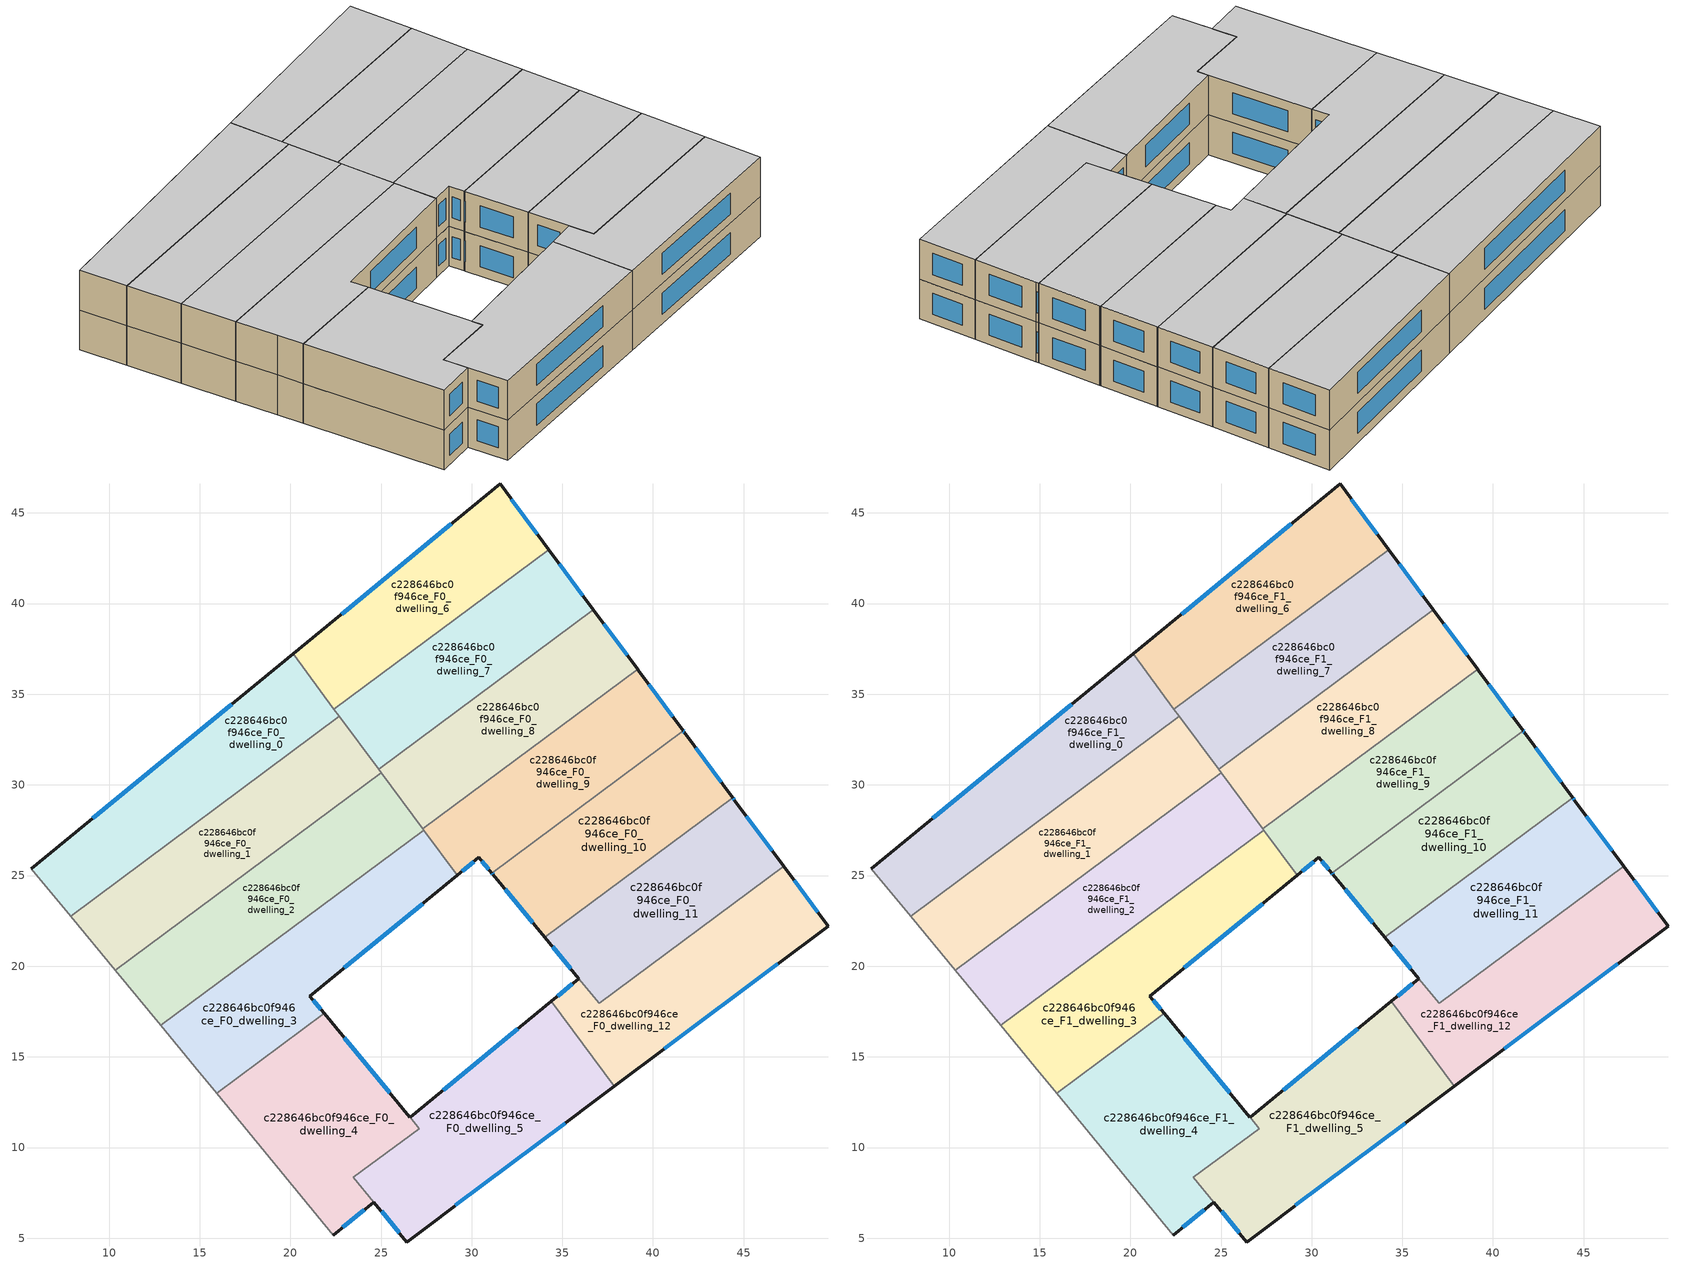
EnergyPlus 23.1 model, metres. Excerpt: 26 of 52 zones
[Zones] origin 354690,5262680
c228646bc0f946ce_F0_dwelling_0
 floor ground (EU_floor_Construction): 20.15,37.22 22.71,33.77 7.88,22.76 5.72,25.38 z0
 wall outside (EU_wall_Construction): 20.15,37.22 5.72,25.38 z0:3
 wall to c228646bc0f946ce_F0_dwelling_1 (EU_wall_Construction): 7.88,22.76 22.71,33.77 z0:3
 wall adiabatic (EU_wall_Construction): 5.72,25.38 7.88,22.76 z0:3
 wall to c228646bc0f946ce_F0_dwelling_6 (EU_wall_Construction): 22.4,34.19 20.15,37.22 z0:3
 wall to c228646bc0f946ce_F0_dwelling_7 (EU_wall_Construction): 22.71,33.77 22.4,34.19 z0:3
 window (EU_Window_Construction): 16.76,34.44 9.11,28.16 z0.7:2.3
c228646bc0f946ce_F0_dwelling_1
 floor ground (EU_floor_Construction): 22.71,33.77 25.02,30.66 10.35,19.77 7.88,22.76 z0
 wall to c228646bc0f946ce_F0_dwelling_2 (EU_wall_Construction): 10.35,19.77 25.02,30.66 z0:3
 wall adiabatic (EU_wall_Construction): 7.88,22.76 10.35,19.77 z0:3
 wall to c228646bc0f946ce_F0_dwelling_7 (EU_wall_Construction): 24.87,30.86 22.71,33.77 z0:3
 wall to c228646bc0f946ce_F0_dwelling_8 (EU_wall_Construction): 25.02,30.66 24.87,30.86 z0:3
c228646bc0f946ce_F0_dwelling_10
 floor ground (EU_floor_Construction): 41.73,32.9 44.4,29.29 34.04,21.6 31.17,25.06 31.11,25.14 41.67,32.98 z0
 wall outside (EU_wall_Construction): 44.4,29.29 41.73,32.9 41.67,32.98 / 31.11,25.14 31.17,25.06 34.04,21.6 z0:3
 wall to c228646bc0f946ce_F0_dwelling_9 (EU_wall_Construction): 41.67,32.98 31.11,25.14 z0:3
 wall to c228646bc0f946ce_F0_dwelling_11 (EU_wall_Construction): 34.04,21.6 44.4,29.29 z0:3
 window (EU_Window_Construction): 41.71,32.92 41.68,32.96 / 43.78,30.14 42.36,32.05 / 31.84,24.25 33.36,22.41 / 31.12,25.12 31.16,25.08 z0.7:2.3
c228646bc0f946ce_F0_dwelling_11
 floor ground (EU_floor_Construction): 44.52,29.13 47.21,25.51 37.04,17.96 34.04,21.6 44.4,29.29 z0
 wall outside (EU_wall_Construction): 47.21,25.51 44.52,29.13 44.4,29.29 / 34.04,21.6 35.92,19.32 z0:3
 wall to c228646bc0f946ce_F0_dwelling_12 (EU_wall_Construction): 35.92,19.32 37.04,17.96 47.21,25.51 z0:3
 window (EU_Window_Construction): 44.5,29.17 44.43,29.26 / 46.58,26.36 45.15,28.28 / 34.48,21.06 35.47,19.86 z0.7:2.3
c228646bc0f946ce_F0_dwelling_12
 floor ground (EU_floor_Construction): 47.21,25.51 49.66,22.21 37.86,13.37 34.38,18.05 35.91,19.32 37.04,17.96 z0
 wall outside (EU_wall_Construction): 37.86,13.37 49.66,22.21 47.21,25.51 / 35.91,19.32 34.38,18.05 z0:3
 wall to c228646bc0f946ce_F0_dwelling_5 (EU_wall_Construction): 34.38,18.05 37.86,13.37 z0:3
 window (EU_Window_Construction): 49.08,22.99 47.78,24.74 / 40.63,15.44 46.89,20.14 / 35.55,19.02 34.74,18.35 z0.7:2.3
c228646bc0f946ce_F0_dwelling_2
 floor ground (EU_floor_Construction): 25.02,30.66 27.36,27.51 12.85,16.74 10.35,19.77 z0
 wall to c228646bc0f946ce_F0_dwelling_3 (EU_wall_Construction): 12.85,16.74 27.36,27.51 z0:3
 wall adiabatic (EU_wall_Construction): 10.35,19.77 12.85,16.74 z0:3
 wall to c228646bc0f946ce_F0_dwelling_8 (EU_wall_Construction): 27.31,27.57 25.02,30.66 z0:3
 wall to c228646bc0f946ce_F0_dwelling_9 (EU_wall_Construction): 27.36,27.51 27.34,27.53 27.31,27.57 z0:3
c228646bc0f946ce_F0_dwelling_3
 floor ground (EU_floor_Construction): 27.36,27.51 29.21,25.02 21.08,18.34 21.86,17.39 15.94,12.99 14.74,14.45 12.85,16.74 z0
 wall outside (EU_wall_Construction): 21.86,17.39 21.08,18.34 29.21,25.02 z0:3
 wall to c228646bc0f946ce_F0_dwelling_4 (EU_wall_Construction): 15.94,12.99 21.86,17.39 z0:3
 wall adiabatic (EU_wall_Construction): 12.85,16.74 14.74,14.45 15.94,12.99 z0:3
 wall to c228646bc0f946ce_F0_dwelling_9 (EU_wall_Construction): 29.21,25.02 27.36,27.51 z0:3
 window (EU_Window_Construction): 22.99,19.91 27.3,23.45 / 21.68,17.62 21.26,18.12 z0.7:2.3
c228646bc0f946ce_F0_dwelling_4
 floor ground (EU_floor_Construction): 21.86,17.39 26.59,11.66 27.1,11.04 23.48,8.35 24.6,6.99 22.35,5.17 15.94,12.99 z0
 wall outside (EU_wall_Construction): 26.59,11.66 21.86,17.39 / 22.35,5.17 24.6,6.99 z0:3
 wall adiabatic (EU_wall_Construction): 15.94,12.99 22.35,5.17 z0:3
 wall to c228646bc0f946ce_F0_dwelling_5 (EU_wall_Construction): 24.6,6.99 23.48,8.35 27.1,11.04 26.6,11.66 z0:3
 window (EU_Window_Construction): 25.48,13.01 22.97,16.05 / 22.88,5.6 24.07,6.56 z0.7:2.3
c228646bc0f946ce_F0_dwelling_5
 floor ground (EU_floor_Construction): 34.38,18.05 37.86,13.37 26.42,4.79 23.48,8.35 27.11,11.04 26.6,11.66 z0
 wall outside (EU_wall_Construction): 34.38,18.05 26.6,11.66 / 24.6,6.99 26.42,4.79 37.86,13.37 z0:3
 window (EU_Window_Construction): 32.55,16.55 28.43,13.16 / 29.11,6.8 35.17,11.35 / 25.03,6.47 25.99,5.31 z0.7:2.3
c228646bc0f946ce_F0_dwelling_6
 floor ground (EU_floor_Construction): 31.57,46.59 34.25,42.98 22.4,34.18 20.15,37.22 z0
 wall outside (EU_wall_Construction): 34.25,42.98 31.57,46.59 20.15,37.22 z0:3
 wall to c228646bc0f946ce_F0_dwelling_7 (EU_wall_Construction): 22.4,34.18 34.25,42.98 z0:3
 window (EU_Window_Construction): 28.89,44.39 22.83,39.42 / 33.62,43.83 32.2,45.75 z0.7:2.3
c228646bc0f946ce_F0_dwelling_7
 floor ground (EU_floor_Construction): 34.25,42.98 36.72,39.65 24.87,30.86 22.4,34.18 z0
 wall outside (EU_wall_Construction): 36.72,39.65 34.25,42.98 z0:3
 wall to c228646bc0f946ce_F0_dwelling_8 (EU_wall_Construction): 24.87,30.86 36.72,39.65 z0:3
 window (EU_Window_Construction): 36.14,40.43 34.83,42.2 z0.7:2.3
c228646bc0f946ce_F0_dwelling_8
 floor ground (EU_floor_Construction): 36.72,39.65 39.16,36.37 27.31,27.57 24.87,30.86 z0
 wall outside (EU_wall_Construction): 39.16,36.37 36.72,39.65 z0:3
 wall to c228646bc0f946ce_F0_dwelling_9 (EU_wall_Construction): 27.31,27.57 39.16,36.37 z0:3
 window (EU_Window_Construction): 38.58,37.14 37.29,38.88 z0.7:2.3
c228646bc0f946ce_F0_dwelling_9
 floor ground (EU_floor_Construction): 39.18,36.33 41.67,32.98 31.11,25.14 30.4,26 29.21,25.02 27.34,27.53 27.31,27.57 39.16,36.37 z0
 wall outside (EU_wall_Construction): 41.67,32.98 39.18,36.33 39.16,36.37 / 29.21,25.02 30.4,26 31.11,25.14 z0:3
 window (EU_Window_Construction): 41.09,33.76 39.77,35.54 / 30.57,25.79 30.94,25.34 / 29.49,25.25 30.12,25.77 z0.7:2.3
c228646bc0f946ce_F1_dwelling_0
 floor to c228646bc0f946ce_F0_dwelling_0 (EU_floor_Construction): 20.15,37.22 22.71,33.77 7.88,22.76 5.72,25.38 z3
 wall outside (EU_wall_Construction): 20.15,37.22 5.72,25.38 z3:6
 wall to c228646bc0f946ce_F1_dwelling_1 (EU_wall_Construction): 7.88,22.76 22.71,33.77 z3:6
 wall adiabatic (EU_wall_Construction): 5.72,25.38 7.88,22.76 z3:6
 wall to c228646bc0f946ce_F1_dwelling_6 (EU_wall_Construction): 22.4,34.19 20.15,37.22 z3:6
 wall to c228646bc0f946ce_F1_dwelling_7 (EU_wall_Construction): 22.71,33.77 22.4,34.19 z3:6
 window (EU_Window_Construction): 16.76,34.44 9.11,28.16 z3.7:5.3
 ceiling to c228646bc0f946ce_F2_dwelling_0 (EU_floor_Construction): 22.71,33.77 20.15,37.22 5.72,25.38 7.88,22.76 z6
c228646bc0f946ce_F1_dwelling_1
 floor to c228646bc0f946ce_F0_dwelling_1 (EU_floor_Construction): 22.71,33.77 25.02,30.66 10.35,19.77 7.88,22.76 z3
 wall to c228646bc0f946ce_F1_dwelling_2 (EU_wall_Construction): 10.35,19.77 25.02,30.66 z3:6
 wall adiabatic (EU_wall_Construction): 7.88,22.76 10.35,19.77 z3:6
 wall to c228646bc0f946ce_F1_dwelling_7 (EU_wall_Construction): 24.87,30.86 22.71,33.77 z3:6
 wall to c228646bc0f946ce_F1_dwelling_8 (EU_wall_Construction): 25.02,30.66 24.87,30.86 z3:6
 ceiling to c228646bc0f946ce_F2_dwelling_1 (EU_floor_Construction): 25.02,30.66 22.71,33.77 7.88,22.76 10.35,19.77 z6
c228646bc0f946ce_F1_dwelling_10
 floor to c228646bc0f946ce_F0_dwelling_10 (EU_floor_Construction): 41.73,32.9 44.4,29.29 34.04,21.6 31.17,25.06 31.11,25.14 41.67,32.98 z3
 wall outside (EU_wall_Construction): 44.4,29.29 41.73,32.9 41.67,32.98 / 31.11,25.14 31.17,25.06 34.04,21.6 z3:6
 wall to c228646bc0f946ce_F1_dwelling_9 (EU_wall_Construction): 41.67,32.98 31.11,25.14 z3:6
 wall to c228646bc0f946ce_F1_dwelling_11 (EU_wall_Construction): 34.04,21.6 44.4,29.29 z3:6
 window (EU_Window_Construction): 41.71,32.92 41.68,32.96 / 43.78,30.14 42.36,32.05 / 31.84,24.25 33.36,22.41 / 31.12,25.12 31.16,25.08 z3.7:5.3
 ceiling to c228646bc0f946ce_F2_dwelling_10 (EU_floor_Construction): 44.4,29.29 41.73,32.9 41.67,32.98 31.11,25.14 31.17,25.06 34.04,21.6 z6
c228646bc0f946ce_F1_dwelling_11
 floor to c228646bc0f946ce_F0_dwelling_11 (EU_floor_Construction): 44.52,29.13 47.21,25.51 37.04,17.96 34.04,21.6 44.4,29.29 z3
 wall outside (EU_wall_Construction): 47.21,25.51 44.52,29.13 44.4,29.29 / 34.04,21.6 35.92,19.32 z3:6
 wall to c228646bc0f946ce_F1_dwelling_12 (EU_wall_Construction): 35.92,19.32 37.04,17.96 47.21,25.51 z3:6
 window (EU_Window_Construction): 44.5,29.17 44.43,29.26 / 46.58,26.36 45.15,28.28 / 34.48,21.06 35.47,19.86 z3.7:5.3
 ceiling to c228646bc0f946ce_F2_dwelling_11 (EU_floor_Construction): 47.21,25.51 44.52,29.13 44.4,29.29 34.04,21.6 37.04,17.96 z6
c228646bc0f946ce_F1_dwelling_12
 floor to c228646bc0f946ce_F0_dwelling_12 (EU_floor_Construction): 47.21,25.51 49.66,22.21 37.86,13.37 34.38,18.05 35.91,19.32 37.04,17.96 z3
 wall outside (EU_wall_Construction): 37.86,13.37 49.66,22.21 47.21,25.51 / 35.91,19.32 34.38,18.05 z3:6
 wall to c228646bc0f946ce_F1_dwelling_5 (EU_wall_Construction): 34.38,18.05 37.86,13.37 z3:6
 window (EU_Window_Construction): 49.08,22.99 47.78,24.74 / 40.63,15.44 46.89,20.14 / 35.55,19.02 34.74,18.35 z3.7:5.3
 ceiling to c228646bc0f946ce_F2_dwelling_12 (EU_floor_Construction): 49.66,22.21 47.21,25.51 37.04,17.96 35.91,19.32 34.38,18.05 37.86,13.37 z6
c228646bc0f946ce_F1_dwelling_2
 floor to c228646bc0f946ce_F0_dwelling_2 (EU_floor_Construction): 25.02,30.66 27.36,27.51 12.85,16.74 10.35,19.77 z3
 wall to c228646bc0f946ce_F1_dwelling_3 (EU_wall_Construction): 12.85,16.74 27.36,27.51 z3:6
 wall adiabatic (EU_wall_Construction): 10.35,19.77 12.85,16.74 z3:6
 wall to c228646bc0f946ce_F1_dwelling_8 (EU_wall_Construction): 27.31,27.57 25.02,30.66 z3:6
 wall to c228646bc0f946ce_F1_dwelling_9 (EU_wall_Construction): 27.36,27.51 27.34,27.53 27.31,27.57 z3:6
 ceiling to c228646bc0f946ce_F2_dwelling_2 (EU_floor_Construction): 27.36,27.51 25.02,30.66 10.35,19.77 12.85,16.74 z6
c228646bc0f946ce_F1_dwelling_3
 floor to c228646bc0f946ce_F0_dwelling_3 (EU_floor_Construction): 27.36,27.51 29.21,25.02 21.08,18.34 21.86,17.39 15.94,12.99 14.74,14.45 12.85,16.74 z3
 wall outside (EU_wall_Construction): 21.86,17.39 21.08,18.34 29.21,25.02 z3:6
 wall to c228646bc0f946ce_F1_dwelling_4 (EU_wall_Construction): 15.94,12.99 21.86,17.39 z3:6
 wall adiabatic (EU_wall_Construction): 12.85,16.74 14.74,14.45 15.94,12.99 z3:6
 wall to c228646bc0f946ce_F1_dwelling_9 (EU_wall_Construction): 29.21,25.02 27.36,27.51 z3:6
 window (EU_Window_Construction): 22.99,19.91 27.3,23.45 / 21.68,17.62 21.26,18.12 z3.7:5.3
 ceiling to c228646bc0f946ce_F2_dwelling_3 (EU_floor_Construction): 21.86,17.39 21.08,18.34 29.21,25.02 27.36,27.51 12.85,16.74 14.74,14.45 15.94,12.99 z6
c228646bc0f946ce_F1_dwelling_4
 floor to c228646bc0f946ce_F0_dwelling_4 (EU_floor_Construction): 21.86,17.39 26.6,11.66 27.1,11.04 23.48,8.35 24.6,6.99 22.35,5.17 15.94,12.99 z3
 wall outside (EU_wall_Construction): 26.59,11.66 21.86,17.39 / 22.35,5.17 24.6,6.99 z3:6
 wall adiabatic (EU_wall_Construction): 15.94,12.99 22.35,5.17 z3:6
 wall to c228646bc0f946ce_F1_dwelling_5 (EU_wall_Construction): 24.6,6.99 23.48,8.35 27.1,11.04 26.6,11.66 z3:6
 window (EU_Window_Construction): 25.48,13.01 22.97,16.05 / 22.88,5.6 24.07,6.56 z3.7:5.3
 ceiling to c228646bc0f946ce_F2_dwelling_4 (EU_floor_Construction): 24.6,6.99 23.48,8.35 27.1,11.04 26.6,11.66 21.86,17.39 15.94,12.99 22.35,5.17 z6
c228646bc0f946ce_F1_dwelling_5
 floor to c228646bc0f946ce_F0_dwelling_5 (EU_floor_Construction): 34.38,18.05 37.86,13.37 26.42,4.79 23.48,8.35 27.11,11.04 26.6,11.66 z3
 wall outside (EU_wall_Construction): 34.38,18.05 26.6,11.66 / 24.6,6.99 26.42,4.79 37.86,13.37 z3:6
 window (EU_Window_Construction): 32.55,16.55 28.43,13.16 / 29.11,6.8 35.17,11.35 / 25.03,6.47 25.99,5.31 z3.7:5.3
 ceiling to c228646bc0f946ce_F2_dwelling_5 (EU_floor_Construction): 37.86,13.37 34.38,18.05 26.6,11.66 27.11,11.04 23.48,8.35 26.42,4.79 z6
c228646bc0f946ce_F1_dwelling_6
 floor to c228646bc0f946ce_F0_dwelling_6 (EU_floor_Construction): 31.57,46.59 34.25,42.98 22.4,34.18 20.15,37.22 z3
 wall outside (EU_wall_Construction): 34.25,42.98 31.57,46.59 20.15,37.22 z3:6
 wall to c228646bc0f946ce_F1_dwelling_7 (EU_wall_Construction): 22.4,34.18 34.25,42.98 z3:6
 window (EU_Window_Construction): 28.89,44.39 22.83,39.42 / 33.62,43.83 32.2,45.75 z3.7:5.3
 ceiling to c228646bc0f946ce_F2_dwelling_6 (EU_floor_Construction): 34.25,42.98 31.57,46.59 20.15,37.22 22.4,34.18 z6
c228646bc0f946ce_F1_dwelling_7
 floor to c228646bc0f946ce_F0_dwelling_7 (EU_floor_Construction): 34.25,42.98 36.72,39.65 24.87,30.86 22.4,34.18 z3
 wall outside (EU_wall_Construction): 36.72,39.65 34.25,42.98 z3:6
 wall to c228646bc0f946ce_F1_dwelling_8 (EU_wall_Construction): 24.87,30.86 36.72,39.65 z3:6
 window (EU_Window_Construction): 36.14,40.43 34.83,42.2 z3.7:5.3
 ceiling to c228646bc0f946ce_F2_dwelling_7 (EU_floor_Construction): 36.72,39.65 34.25,42.98 22.4,34.18 24.87,30.86 z6
c228646bc0f946ce_F1_dwelling_8
 floor to c228646bc0f946ce_F0_dwelling_8 (EU_floor_Construction): 36.72,39.65 39.16,36.37 27.31,27.57 24.87,30.86 z3
 wall outside (EU_wall_Construction): 39.16,36.37 36.72,39.65 z3:6
 wall to c228646bc0f946ce_F1_dwelling_9 (EU_wall_Construction): 27.31,27.57 39.16,36.37 z3:6
 window (EU_Window_Construction): 38.58,37.14 37.29,38.88 z3.7:5.3
 ceiling to c228646bc0f946ce_F2_dwelling_8 (EU_floor_Construction): 39.16,36.37 36.72,39.65 24.87,30.86 27.31,27.57 z6
c228646bc0f946ce_F1_dwelling_9
 floor to c228646bc0f946ce_F0_dwelling_9 (EU_floor_Construction): 39.18,36.33 41.67,32.98 31.11,25.14 30.4,26 29.21,25.02 27.34,27.53 27.31,27.57 39.16,36.37 z3
 wall outside (EU_wall_Construction): 41.67,32.98 39.18,36.33 39.16,36.37 / 29.21,25.02 30.4,26 31.11,25.14 z3:6
 window (EU_Window_Construction): 41.09,33.76 39.77,35.54 / 30.57,25.79 30.94,25.34 / 29.49,25.25 30.12,25.77 z3.7:5.3
 ceiling to c228646bc0f946ce_F2_dwelling_9 (EU_floor_Construction): 41.67,32.98 39.18,36.33 39.16,36.37 27.31,27.57 27.34,27.53 29.21,25.02 30.4,26 31.11,25.14 z6
[Building]
EU S2 Campaign: North Axis=0; Terrain=City; Solar Distribution=FullExterior
[Site:Location]
Budapest.Ferenc.Liszt.Intl.AP: Latitude=47.437; Longitude=19.256; Time Zone=1; Elevation=185
[SizingPeriod:WeatherFileDays]
AnnualSizingPeriod: Begin Month=1; Begin Day of Month=1; End Month=12; End Day of Month=31; Day of Week for Start Day=Monday; Use Weather File Daylight Saving Period=No; Use Weather File Rain and Snow Indicators=No
[MATERIAL]
EU_InternalMass_Material: Roughness=MediumRough; Thickness=0.1; Conductivity=1; Density=1800; Specific Heat=900; Thermal Absorptance=0.9; Solar Absorptance=0.7; Visible Absorptance=0.7
[MATERIAL:NOMASS] Roughness=MediumRough; Thermal Absorptance=0.9; Solar Absorptance=0.7; Visible Absorptance=0.7
Name | Thermal Resistance
EU_wall_NoMass | 0.832559
EU_floor_NoMass | 0.872794
[WINDOWMATERIAL:SIMPLEGLAZINGSYSTEM]
EU_Window_SimpleGlazing: UFactor=2.79869; Solar Heat Gain Coefficient=0.75; Visible Transmittance=0.75
[CONSTRUCTION]
EU_wall_Construction: EU_wall_NoMass
EU_floor_Construction: EU_floor_NoMass
EU_Window_Construction: EU_Window_SimpleGlazing
EU_InternalMass_Construction: EU_InternalMass_Material
[ZONE] Type=1; Multiplier=1; Ceiling Height=autocalculate; Floor Area=autocalculate; Part of Total Floor Area=Yes
Name | Volume
c228646bc0f946ce_F0_dwelling_0; c228646bc0f946ce_F1_dwelling_0 | 213.869
c228646bc0f946ce_F0_dwelling_1; c228646bc0f946ce_F1_dwelling_1 | 213.899
c228646bc0f946ce_F0_dwelling_10; c228646bc0f946ce_F1_dwelling_10 | 179.48
c228646bc0f946ce_F0_dwelling_11; c228646bc0f946ce_F1_dwelling_11 | 180.588
c228646bc0f946ce_F0_dwelling_12; c228646bc0f946ce_F1_dwelling_12 | 193.779
c228646bc0f946ce_F0_dwelling_2; c228646bc0f946ce_F1_dwelling_2 | 213.831
c228646bc0f946ce_F0_dwelling_3; c228646bc0f946ce_F1_dwelling_3 | 213.884
c228646bc0f946ce_F0_dwelling_4 | 198.225
c228646bc0f946ce_F1_dwelling_4 | 198.232
c228646bc0f946ce_F0_dwelling_5 | 229.533
c228646bc0f946ce_F1_dwelling_5 | 229.499
c228646bc0f946ce_F0_dwelling_6; c228646bc0f946ce_F1_dwelling_6 | 183.322
c228646bc0f946ce_F0_dwelling_7; c228646bc0f946ce_F1_dwelling_7 | 183.328
c228646bc0f946ce_F0_dwelling_8; c228646bc0f946ce_F1_dwelling_8 | 181.138
c228646bc0f946ce_F0_dwelling_9; c228646bc0f946ce_F1_dwelling_9 | 181.593
[INTERNALMASS] Construction=EU_InternalMass_Construction
Name | Zone or ZoneList | Surface Area
c228646bc0f946ce_F0_dwelling_0_EU_InternalMass | c228646bc0f946ce_F0_dwelling_0 | 71.2895
c228646bc0f946ce_F0_dwelling_1_EU_InternalMass | c228646bc0f946ce_F0_dwelling_1 | 71.2995
c228646bc0f946ce_F0_dwelling_2_EU_InternalMass | c228646bc0f946ce_F0_dwelling_2 | 71.277
c228646bc0f946ce_F0_dwelling_3_EU_InternalMass | c228646bc0f946ce_F0_dwelling_3 | 71.2947
c228646bc0f946ce_F0_dwelling_4_EU_InternalMass | c228646bc0f946ce_F0_dwelling_4 | 66.0761
c228646bc0f946ce_F0_dwelling_5_EU_InternalMass | c228646bc0f946ce_F0_dwelling_5 | 76.5088
c228646bc0f946ce_F0_dwelling_6_EU_InternalMass | c228646bc0f946ce_F0_dwelling_6 | 61.1073
c228646bc0f946ce_F0_dwelling_7_EU_InternalMass | c228646bc0f946ce_F0_dwelling_7 | 61.1094
c228646bc0f946ce_F0_dwelling_8_EU_InternalMass | c228646bc0f946ce_F0_dwelling_8 | 60.3732
c228646bc0f946ce_F0_dwelling_9_EU_InternalMass | c228646bc0f946ce_F0_dwelling_9 | 60.5273
c228646bc0f946ce_F0_dwelling_10_EU_InternalMass | c228646bc0f946ce_F0_dwelling_10 | 59.8315
c228646bc0f946ce_F0_dwelling_11_EU_InternalMass | c228646bc0f946ce_F0_dwelling_11 | 60.1989
c228646bc0f946ce_F0_dwelling_12_EU_InternalMass | c228646bc0f946ce_F0_dwelling_12 | 64.5943
c228646bc0f946ce_F1_dwelling_0_EU_InternalMass | c228646bc0f946ce_F1_dwelling_0 | 71.2895
c228646bc0f946ce_F1_dwelling_1_EU_InternalMass | c228646bc0f946ce_F1_dwelling_1 | 71.2995
c228646bc0f946ce_F1_dwelling_2_EU_InternalMass | c228646bc0f946ce_F1_dwelling_2 | 71.277
c228646bc0f946ce_F1_dwelling_3_EU_InternalMass | c228646bc0f946ce_F1_dwelling_3 | 71.2947
c228646bc0f946ce_F1_dwelling_4_EU_InternalMass | c228646bc0f946ce_F1_dwelling_4 | 66.0761
c228646bc0f946ce_F1_dwelling_5_EU_InternalMass | c228646bc0f946ce_F1_dwelling_5 | 76.5088
c228646bc0f946ce_F1_dwelling_6_EU_InternalMass | c228646bc0f946ce_F1_dwelling_6 | 61.1073
c228646bc0f946ce_F1_dwelling_7_EU_InternalMass | c228646bc0f946ce_F1_dwelling_7 | 61.1094
c228646bc0f946ce_F1_dwelling_8_EU_InternalMass | c228646bc0f946ce_F1_dwelling_8 | 60.3732
c228646bc0f946ce_F1_dwelling_9_EU_InternalMass | c228646bc0f946ce_F1_dwelling_9 | 60.5273
c228646bc0f946ce_F1_dwelling_10_EU_InternalMass | c228646bc0f946ce_F1_dwelling_10 | 59.8315
c228646bc0f946ce_F1_dwelling_11_EU_InternalMass | c228646bc0f946ce_F1_dwelling_11 | 60.1989
c228646bc0f946ce_F1_dwelling_12_EU_InternalMass | c228646bc0f946ce_F1_dwelling_12 | 64.5943
[OTHEREQUIPMENT] Fuel Type=Electricity; Design Level Calculation Method=Watts/Area; Power per Zone Floor Area=1; Fraction Latent=0; Fraction Radiant=0; Fraction Lost=0; Carbon Dioxide Generation Rate=0; EndUse Subcategory=EU_Step8_InternalGains
Name | Zone or ZoneList or Space or SpaceList | Schedule
EU_Step8_InternalGain_c228646bc0f946ce_F0_dwelling_0_f000 | c228646bc0f946ce_F0_dwelling_0 | EU_Step8_GainSchedule_c228646bc0f946ce_F0_dwelling_0_f000
EU_Step8_InternalGain_c228646bc0f946ce_F0_dwelling_1_f000 | c228646bc0f946ce_F0_dwelling_1 | EU_Step8_GainSchedule_c228646bc0f946ce_F0_dwelling_1_f000
EU_Step8_InternalGain_c228646bc0f946ce_F0_dwelling_2_f000 | c228646bc0f946ce_F0_dwelling_2 | EU_Step8_GainSchedule_c228646bc0f946ce_F0_dwelling_2_f000
EU_Step8_InternalGain_c228646bc0f946ce_F0_dwelling_3_f000 | c228646bc0f946ce_F0_dwelling_3 | EU_Step8_GainSchedule_c228646bc0f946ce_F0_dwelling_3_f000
EU_Step8_InternalGain_c228646bc0f946ce_F0_dwelling_4_f000 | c228646bc0f946ce_F0_dwelling_4 | EU_Step8_GainSchedule_c228646bc0f946ce_F0_dwelling_4_f000
EU_Step8_InternalGain_c228646bc0f946ce_F0_dwelling_5_f000 | c228646bc0f946ce_F0_dwelling_5 | EU_Step8_GainSchedule_c228646bc0f946ce_F0_dwelling_5_f000
EU_Step8_InternalGain_c228646bc0f946ce_F0_dwelling_6_f000 | c228646bc0f946ce_F0_dwelling_6 | EU_Step8_GainSchedule_c228646bc0f946ce_F0_dwelling_6_f000
EU_Step8_InternalGain_c228646bc0f946ce_F0_dwelling_7_f000 | c228646bc0f946ce_F0_dwelling_7 | EU_Step8_GainSchedule_c228646bc0f946ce_F0_dwelling_7_f000
EU_Step8_InternalGain_c228646bc0f946ce_F0_dwelling_8_f000 | c228646bc0f946ce_F0_dwelling_8 | EU_Step8_GainSchedule_c228646bc0f946ce_F0_dwelling_8_f000
EU_Step8_InternalGain_c228646bc0f946ce_F0_dwelling_9_f000 | c228646bc0f946ce_F0_dwelling_9 | EU_Step8_GainSchedule_c228646bc0f946ce_F0_dwelling_9_f000
EU_Step8_InternalGain_c228646bc0f946ce_F0_dwelling_10_f000 | c228646bc0f946ce_F0_dwelling_10 | EU_Step8_GainSchedule_c228646bc0f946ce_F0_dwelling_10_f000
EU_Step8_InternalGain_c228646bc0f946ce_F0_dwelling_11_f000 | c228646bc0f946ce_F0_dwelling_11 | EU_Step8_GainSchedule_c228646bc0f946ce_F0_dwelling_11_f000
EU_Step8_InternalGain_c228646bc0f946ce_F0_dwelling_12_f000 | c228646bc0f946ce_F0_dwelling_12 | EU_Step8_GainSchedule_c228646bc0f946ce_F0_dwelling_12_f000
EU_Step8_InternalGain_c228646bc0f946ce_F1_dwelling_0_f000 | c228646bc0f946ce_F1_dwelling_0 | EU_Step8_GainSchedule_c228646bc0f946ce_F1_dwelling_0_f000
EU_Step8_InternalGain_c228646bc0f946ce_F1_dwelling_1_f000 | c228646bc0f946ce_F1_dwelling_1 | EU_Step8_GainSchedule_c228646bc0f946ce_F1_dwelling_1_f000
EU_Step8_InternalGain_c228646bc0f946ce_F1_dwelling_2_f000 | c228646bc0f946ce_F1_dwelling_2 | EU_Step8_GainSchedule_c228646bc0f946ce_F1_dwelling_2_f000
EU_Step8_InternalGain_c228646bc0f946ce_F1_dwelling_3_f000 | c228646bc0f946ce_F1_dwelling_3 | EU_Step8_GainSchedule_c228646bc0f946ce_F1_dwelling_3_f000
EU_Step8_InternalGain_c228646bc0f946ce_F1_dwelling_4_f000 | c228646bc0f946ce_F1_dwelling_4 | EU_Step8_GainSchedule_c228646bc0f946ce_F1_dwelling_4_f000
EU_Step8_InternalGain_c228646bc0f946ce_F1_dwelling_5_f000 | c228646bc0f946ce_F1_dwelling_5 | EU_Step8_GainSchedule_c228646bc0f946ce_F1_dwelling_5_f000
EU_Step8_InternalGain_c228646bc0f946ce_F1_dwelling_6_f000 | c228646bc0f946ce_F1_dwelling_6 | EU_Step8_GainSchedule_c228646bc0f946ce_F1_dwelling_6_f000
EU_Step8_InternalGain_c228646bc0f946ce_F1_dwelling_7_f000 | c228646bc0f946ce_F1_dwelling_7 | EU_Step8_GainSchedule_c228646bc0f946ce_F1_dwelling_7_f000
EU_Step8_InternalGain_c228646bc0f946ce_F1_dwelling_8_f000 | c228646bc0f946ce_F1_dwelling_8 | EU_Step8_GainSchedule_c228646bc0f946ce_F1_dwelling_8_f000
EU_Step8_InternalGain_c228646bc0f946ce_F1_dwelling_9_f000 | c228646bc0f946ce_F1_dwelling_9 | EU_Step8_GainSchedule_c228646bc0f946ce_F1_dwelling_9_f000
EU_Step8_InternalGain_c228646bc0f946ce_F1_dwelling_10_f000 | c228646bc0f946ce_F1_dwelling_10 | EU_Step8_GainSchedule_c228646bc0f946ce_F1_dwelling_10_f000
EU_Step8_InternalGain_c228646bc0f946ce_F1_dwelling_11_f000 | c228646bc0f946ce_F1_dwelling_11 | EU_Step8_GainSchedule_c228646bc0f946ce_F1_dwelling_11_f000
EU_Step8_InternalGain_c228646bc0f946ce_F1_dwelling_12_f000 | c228646bc0f946ce_F1_dwelling_12 | EU_Step8_GainSchedule_c228646bc0f946ce_F1_dwelling_12_f000
[ZONEVENTILATION:DESIGNFLOWRATE] Schedule=EU_AlwaysOn; Design Flow Rate Calculation Method=AirChanges/Hour; Air Changes per Hour=0.475469; Ventilation Type=Natural; Fan Pressure Rise=0; Fan Total Efficiency=1; Constant Term Coefficient=1; Temperature Term Coefficient=0; Velocity Term Coefficient=0; Velocity Squared Term Coefficient=0; Minimum Indoor Temperature=-100; Maximum Indoor Temperature=100; Delta Temperature=-100; Minimum Outdoor Temperature=-100; Maximum Outdoor Temperature=100; Maximum Wind Speed=40
Name | Zone or ZoneList or Space or SpaceList
EU_ConstantAir_c228646bc0f946ce_F0_dwelling_0 | c228646bc0f946ce_F0_dwelling_0
EU_ConstantAir_c228646bc0f946ce_F0_dwelling_1 | c228646bc0f946ce_F0_dwelling_1
EU_ConstantAir_c228646bc0f946ce_F0_dwelling_2 | c228646bc0f946ce_F0_dwelling_2
EU_ConstantAir_c228646bc0f946ce_F0_dwelling_3 | c228646bc0f946ce_F0_dwelling_3
EU_ConstantAir_c228646bc0f946ce_F0_dwelling_4 | c228646bc0f946ce_F0_dwelling_4
EU_ConstantAir_c228646bc0f946ce_F0_dwelling_5 | c228646bc0f946ce_F0_dwelling_5
EU_ConstantAir_c228646bc0f946ce_F0_dwelling_6 | c228646bc0f946ce_F0_dwelling_6
EU_ConstantAir_c228646bc0f946ce_F0_dwelling_7 | c228646bc0f946ce_F0_dwelling_7
EU_ConstantAir_c228646bc0f946ce_F0_dwelling_8 | c228646bc0f946ce_F0_dwelling_8
EU_ConstantAir_c228646bc0f946ce_F0_dwelling_9 | c228646bc0f946ce_F0_dwelling_9
EU_ConstantAir_c228646bc0f946ce_F0_dwelling_10 | c228646bc0f946ce_F0_dwelling_10
EU_ConstantAir_c228646bc0f946ce_F0_dwelling_11 | c228646bc0f946ce_F0_dwelling_11
EU_ConstantAir_c228646bc0f946ce_F0_dwelling_12 | c228646bc0f946ce_F0_dwelling_12
EU_ConstantAir_c228646bc0f946ce_F1_dwelling_0 | c228646bc0f946ce_F1_dwelling_0
EU_ConstantAir_c228646bc0f946ce_F1_dwelling_1 | c228646bc0f946ce_F1_dwelling_1
EU_ConstantAir_c228646bc0f946ce_F1_dwelling_2 | c228646bc0f946ce_F1_dwelling_2
EU_ConstantAir_c228646bc0f946ce_F1_dwelling_3 | c228646bc0f946ce_F1_dwelling_3
EU_ConstantAir_c228646bc0f946ce_F1_dwelling_4 | c228646bc0f946ce_F1_dwelling_4
EU_ConstantAir_c228646bc0f946ce_F1_dwelling_5 | c228646bc0f946ce_F1_dwelling_5
EU_ConstantAir_c228646bc0f946ce_F1_dwelling_6 | c228646bc0f946ce_F1_dwelling_6
EU_ConstantAir_c228646bc0f946ce_F1_dwelling_7 | c228646bc0f946ce_F1_dwelling_7
EU_ConstantAir_c228646bc0f946ce_F1_dwelling_8 | c228646bc0f946ce_F1_dwelling_8
EU_ConstantAir_c228646bc0f946ce_F1_dwelling_9 | c228646bc0f946ce_F1_dwelling_9
EU_ConstantAir_c228646bc0f946ce_F1_dwelling_10 | c228646bc0f946ce_F1_dwelling_10
EU_ConstantAir_c228646bc0f946ce_F1_dwelling_11 | c228646bc0f946ce_F1_dwelling_11
EU_ConstantAir_c228646bc0f946ce_F1_dwelling_12 | c228646bc0f946ce_F1_dwelling_12
[HVACTEMPLATE:THERMOSTAT] Constant Heating Setpoint=20; Constant Cooling Setpoint=50
EU_HeatOnly_c228646bc0f946ce_F0_dwelling_0; EU_HeatOnly_c228646bc0f946ce_F0_dwelling_1; EU_HeatOnly_c228646bc0f946ce_F0_dwelling_2; EU_HeatOnly_c228646bc0f946ce_F0_dwelling_3; EU_HeatOnly_c228646bc0f946ce_F0_dwelling_4; EU_HeatOnly_c228646bc0f946ce_F0_dwelling_5; EU_HeatOnly_c228646bc0f946ce_F0_dwelling_6; EU_HeatOnly_c228646bc0f946ce_F0_dwelling_7; EU_HeatOnly_c228646bc0f946ce_F0_dwelling_8; EU_HeatOnly_c228646bc0f946ce_F0_dwelling_9; EU_HeatOnly_c228646bc0f946ce_F0_dwelling_10; EU_HeatOnly_c228646bc0f946ce_F0_dwelling_11; EU_HeatOnly_c228646bc0f946ce_F0_dwelling_12; EU_HeatOnly_c228646bc0f946ce_F1_dwelling_0; EU_HeatOnly_c228646bc0f946ce_F1_dwelling_1; EU_HeatOnly_c228646bc0f946ce_F1_dwelling_2; EU_HeatOnly_c228646bc0f946ce_F1_dwelling_3; EU_HeatOnly_c228646bc0f946ce_F1_dwelling_4; EU_HeatOnly_c228646bc0f946ce_F1_dwelling_5; EU_HeatOnly_c228646bc0f946ce_F1_dwelling_6; EU_HeatOnly_c228646bc0f946ce_F1_dwelling_7; EU_HeatOnly_c228646bc0f946ce_F1_dwelling_8; EU_HeatOnly_c228646bc0f946ce_F1_dwelling_9; EU_HeatOnly_c228646bc0f946ce_F1_dwelling_10; EU_HeatOnly_c228646bc0f946ce_F1_dwelling_11; EU_HeatOnly_c228646bc0f946ce_F1_dwelling_12; EU_HeatOnly_c228646bc0f946ce_F2_dwelling_0; EU_HeatOnly_c228646bc0f946ce_F2_dwelling_1; EU_HeatOnly_c228646bc0f946ce_F2_dwelling_2; EU_HeatOnly_c228646bc0f946ce_F2_dwelling_3; EU_HeatOnly_c228646bc0f946ce_F2_dwelling_4; EU_HeatOnly_c228646bc0f946ce_F2_dwelling_5; EU_HeatOnly_c228646bc0f946ce_F2_dwelling_6; EU_HeatOnly_c228646bc0f946ce_F2_dwelling_7; EU_HeatOnly_c228646bc0f946ce_F2_dwelling_8; EU_HeatOnly_c228646bc0f946ce_F2_dwelling_9; EU_HeatOnly_c228646bc0f946ce_F2_dwelling_10; EU_HeatOnly_c228646bc0f946ce_F2_dwelling_11; EU_HeatOnly_c228646bc0f946ce_F2_dwelling_12; EU_HeatOnly_c228646bc0f946ce_F3_dwelling_0; EU_HeatOnly_c228646bc0f946ce_F3_dwelling_1; EU_HeatOnly_c228646bc0f946ce_F3_dwelling_2; EU_HeatOnly_c228646bc0f946ce_F3_dwelling_3; EU_HeatOnly_c228646bc0f946ce_F3_dwelling_4; EU_HeatOnly_c228646bc0f946ce_F3_dwelling_5; EU_HeatOnly_c228646bc0f946ce_F3_dwelling_6; EU_HeatOnly_c228646bc0f946ce_F3_dwelling_7; EU_HeatOnly_c228646bc0f946ce_F3_dwelling_8; EU_HeatOnly_c228646bc0f946ce_F3_dwelling_9; EU_HeatOnly_c228646bc0f946ce_F3_dwelling_10; EU_HeatOnly_c228646bc0f946ce_F3_dwelling_11; EU_HeatOnly_c228646bc0f946ce_F3_dwelling_12
[HVACTEMPLATE:ZONE:IDEALLOADSAIRSYSTEM] System Availability Schedule=EU_AlwaysOn; Maximum Heating Supply Air Temperature=50; Minimum Cooling Supply Air Temperature=13; Maximum Heating Supply Air Humidity Ratio=0.0156; Minimum Cooling Supply Air Humidity Ratio=0.0077; Heating Limit=NoLimit; Cooling Limit=NoLimit; Heating Availability Schedule=EU_AlwaysOn; Cooling Availability Schedule=EU_CoolingOff; Dehumidification Control Type=ConstantSensibleHeatRatio; Cooling Sensible Heat Ratio=0.7; Dehumidification Setpoint=60; Humidification Control Type=None; Humidification Setpoint=30; Outdoor Air Method=None; Outdoor Air Flow Rate per Person=0.00944; Outdoor Air Flow Rate per Zone Floor Area=0; Outdoor Air Flow Rate per Zone=0; Demand Controlled Ventilation Type=None; Outdoor Air Economizer Type=NoEconomizer; Heat Recovery Type=None; Sensible Heat Recovery Effectiveness=0.7; Latent Heat Recovery Effectiveness=0.65
Name | Template Thermostat
c228646bc0f946ce_F0_dwelling_0 | EU_HeatOnly_c228646bc0f946ce_F0_dwelling_0
c228646bc0f946ce_F0_dwelling_1 | EU_HeatOnly_c228646bc0f946ce_F0_dwelling_1
c228646bc0f946ce_F0_dwelling_2 | EU_HeatOnly_c228646bc0f946ce_F0_dwelling_2
c228646bc0f946ce_F0_dwelling_3 | EU_HeatOnly_c228646bc0f946ce_F0_dwelling_3
c228646bc0f946ce_F0_dwelling_4 | EU_HeatOnly_c228646bc0f946ce_F0_dwelling_4
c228646bc0f946ce_F0_dwelling_5 | EU_HeatOnly_c228646bc0f946ce_F0_dwelling_5
c228646bc0f946ce_F0_dwelling_6 | EU_HeatOnly_c228646bc0f946ce_F0_dwelling_6
c228646bc0f946ce_F0_dwelling_7 | EU_HeatOnly_c228646bc0f946ce_F0_dwelling_7
c228646bc0f946ce_F0_dwelling_8 | EU_HeatOnly_c228646bc0f946ce_F0_dwelling_8
c228646bc0f946ce_F0_dwelling_9 | EU_HeatOnly_c228646bc0f946ce_F0_dwelling_9
c228646bc0f946ce_F0_dwelling_10 | EU_HeatOnly_c228646bc0f946ce_F0_dwelling_10
c228646bc0f946ce_F0_dwelling_11 | EU_HeatOnly_c228646bc0f946ce_F0_dwelling_11
c228646bc0f946ce_F0_dwelling_12 | EU_HeatOnly_c228646bc0f946ce_F0_dwelling_12
c228646bc0f946ce_F1_dwelling_0 | EU_HeatOnly_c228646bc0f946ce_F1_dwelling_0
c228646bc0f946ce_F1_dwelling_1 | EU_HeatOnly_c228646bc0f946ce_F1_dwelling_1
c228646bc0f946ce_F1_dwelling_2 | EU_HeatOnly_c228646bc0f946ce_F1_dwelling_2
c228646bc0f946ce_F1_dwelling_3 | EU_HeatOnly_c228646bc0f946ce_F1_dwelling_3
c228646bc0f946ce_F1_dwelling_4 | EU_HeatOnly_c228646bc0f946ce_F1_dwelling_4
c228646bc0f946ce_F1_dwelling_5 | EU_HeatOnly_c228646bc0f946ce_F1_dwelling_5
c228646bc0f946ce_F1_dwelling_6 | EU_HeatOnly_c228646bc0f946ce_F1_dwelling_6
c228646bc0f946ce_F1_dwelling_7 | EU_HeatOnly_c228646bc0f946ce_F1_dwelling_7
c228646bc0f946ce_F1_dwelling_8 | EU_HeatOnly_c228646bc0f946ce_F1_dwelling_8
c228646bc0f946ce_F1_dwelling_9 | EU_HeatOnly_c228646bc0f946ce_F1_dwelling_9
c228646bc0f946ce_F1_dwelling_10 | EU_HeatOnly_c228646bc0f946ce_F1_dwelling_10
c228646bc0f946ce_F1_dwelling_11 | EU_HeatOnly_c228646bc0f946ce_F1_dwelling_11
c228646bc0f946ce_F1_dwelling_12 | EU_HeatOnly_c228646bc0f946ce_F1_dwelling_12
[SIZING:ZONE] Zone Cooling Design Supply Air Temperature Input Method=SupplyAirTemperature; Zone Cooling Design Supply Air Temperature=13; Zone Heating Design Supply Air Temperature Input Method=SupplyAirTemperature; Zone Heating Design Supply Air Temperature=50; Zone Cooling Design Supply Air Humidity Ratio=0.008; Zone Heating Design Supply Air Humidity Ratio=0.008; Cooling Design Air Flow Method=DesignDay; Cooling Design Air Flow Rate=0; Cooling Minimum Air Flow per Zone Floor Area=0.000762; Cooling Minimum Air Flow=0; Cooling Minimum Air Flow Fraction=0.2; Heating Design Air Flow Method=DesignDay; Heating Design Air Flow Rate=0; Heating Maximum Air Flow per Zone Floor Area=0.002032; Heating Maximum Air Flow=0.141576; Heating Maximum Air Flow Fraction=0.3; Account for Dedicated Outdoor Air System=No; Dedicated Outdoor Air System Control Strategy=NeutralSupplyAir; Dedicated Outdoor Air Low Setpoint Temperature for Design=autosize; Dedicated Outdoor Air High Setpoint Temperature for Design=autosize; Zone Load Sizing Method=Sensible Load Only No Latent Load; Zone Latent Cooling Design Supply Air Humidity Ratio Input Method=HumidityRatioDifference; Zone Cooling Design Supply Air Humidity Ratio Difference=0.005; Zone Latent Heating Design Supply Air Humidity Ratio Input Method=HumidityRatioDifference; Zone Humidification Design Supply Air Humidity Ratio Difference=0.005
c228646bc0f946ce_F0_dwelling_0; c228646bc0f946ce_F0_dwelling_1; c228646bc0f946ce_F0_dwelling_2; c228646bc0f946ce_F0_dwelling_3; c228646bc0f946ce_F0_dwelling_4; c228646bc0f946ce_F0_dwelling_5; c228646bc0f946ce_F0_dwelling_6; c228646bc0f946ce_F0_dwelling_7; c228646bc0f946ce_F0_dwelling_8; c228646bc0f946ce_F0_dwelling_9; c228646bc0f946ce_F0_dwelling_10; c228646bc0f946ce_F0_dwelling_11; c228646bc0f946ce_F0_dwelling_12; c228646bc0f946ce_F1_dwelling_0; c228646bc0f946ce_F1_dwelling_1; c228646bc0f946ce_F1_dwelling_2; c228646bc0f946ce_F1_dwelling_3; c228646bc0f946ce_F1_dwelling_4; c228646bc0f946ce_F1_dwelling_5; c228646bc0f946ce_F1_dwelling_6; c228646bc0f946ce_F1_dwelling_7; c228646bc0f946ce_F1_dwelling_8; c228646bc0f946ce_F1_dwelling_9; c228646bc0f946ce_F1_dwelling_10; c228646bc0f946ce_F1_dwelling_11; c228646bc0f946ce_F1_dwelling_12
[SCHEDULE:CONSTANT]
Name | Hourly Value
EU_AlwaysOn | 1
EU_CoolingOff | 0
[SCHEDULE:FILE] Column Number=1; Rows to Skip at Top=0; Number of Hours of Data=8760; Column Separator=Comma; Interpolate to Timestep=No; Minutes per Item=60; Adjust Schedule for Daylight Savings=Yes
Name | File
EU_Step8_GainSchedule_c228646bc0f946ce_F0_dwelling_0_f000 | ../../schedules/c228646bc0f946ce/c228646bc0f946ce_F0_dwelling_0_f000_gain.csv
EU_Step8_GainSchedule_c228646bc0f946ce_F0_dwelling_1_f000 | ../../schedules/c228646bc0f946ce/c228646bc0f946ce_F0_dwelling_1_f000_gain.csv
EU_Step8_GainSchedule_c228646bc0f946ce_F0_dwelling_2_f000 | ../../schedules/c228646bc0f946ce/c228646bc0f946ce_F0_dwelling_2_f000_gain.csv
EU_Step8_GainSchedule_c228646bc0f946ce_F0_dwelling_3_f000 | ../../schedules/c228646bc0f946ce/c228646bc0f946ce_F0_dwelling_3_f000_gain.csv
EU_Step8_GainSchedule_c228646bc0f946ce_F0_dwelling_4_f000 | ../../schedules/c228646bc0f946ce/c228646bc0f946ce_F0_dwelling_4_f000_gain.csv
EU_Step8_GainSchedule_c228646bc0f946ce_F0_dwelling_5_f000 | ../../schedules/c228646bc0f946ce/c228646bc0f946ce_F0_dwelling_5_f000_gain.csv
EU_Step8_GainSchedule_c228646bc0f946ce_F0_dwelling_6_f000 | ../../schedules/c228646bc0f946ce/c228646bc0f946ce_F0_dwelling_6_f000_gain.csv
EU_Step8_GainSchedule_c228646bc0f946ce_F0_dwelling_7_f000 | ../../schedules/c228646bc0f946ce/c228646bc0f946ce_F0_dwelling_7_f000_gain.csv
EU_Step8_GainSchedule_c228646bc0f946ce_F0_dwelling_8_f000 | ../../schedules/c228646bc0f946ce/c228646bc0f946ce_F0_dwelling_8_f000_gain.csv
EU_Step8_GainSchedule_c228646bc0f946ce_F0_dwelling_9_f000 | ../../schedules/c228646bc0f946ce/c228646bc0f946ce_F0_dwelling_9_f000_gain.csv
EU_Step8_GainSchedule_c228646bc0f946ce_F0_dwelling_10_f000 | ../../schedules/c228646bc0f946ce/c228646bc0f946ce_F0_dwelling_10_f000_gain.csv
EU_Step8_GainSchedule_c228646bc0f946ce_F0_dwelling_11_f000 | ../../schedules/c228646bc0f946ce/c228646bc0f946ce_F0_dwelling_11_f000_gain.csv
EU_Step8_GainSchedule_c228646bc0f946ce_F0_dwelling_12_f000 | ../../schedules/c228646bc0f946ce/c228646bc0f946ce_F0_dwelling_12_f000_gain.csv
EU_Step8_GainSchedule_c228646bc0f946ce_F1_dwelling_0_f000 | ../../schedules/c228646bc0f946ce/c228646bc0f946ce_F1_dwelling_0_f000_gain.csv
EU_Step8_GainSchedule_c228646bc0f946ce_F1_dwelling_1_f000 | ../../schedules/c228646bc0f946ce/c228646bc0f946ce_F1_dwelling_1_f000_gain.csv
EU_Step8_GainSchedule_c228646bc0f946ce_F1_dwelling_2_f000 | ../../schedules/c228646bc0f946ce/c228646bc0f946ce_F1_dwelling_2_f000_gain.csv
EU_Step8_GainSchedule_c228646bc0f946ce_F1_dwelling_3_f000 | ../../schedules/c228646bc0f946ce/c228646bc0f946ce_F1_dwelling_3_f000_gain.csv
EU_Step8_GainSchedule_c228646bc0f946ce_F1_dwelling_4_f000 | ../../schedules/c228646bc0f946ce/c228646bc0f946ce_F1_dwelling_4_f000_gain.csv
EU_Step8_GainSchedule_c228646bc0f946ce_F1_dwelling_5_f000 | ../../schedules/c228646bc0f946ce/c228646bc0f946ce_F1_dwelling_5_f000_gain.csv
EU_Step8_GainSchedule_c228646bc0f946ce_F1_dwelling_6_f000 | ../../schedules/c228646bc0f946ce/c228646bc0f946ce_F1_dwelling_6_f000_gain.csv
EU_Step8_GainSchedule_c228646bc0f946ce_F1_dwelling_7_f000 | ../../schedules/c228646bc0f946ce/c228646bc0f946ce_F1_dwelling_7_f000_gain.csv
EU_Step8_GainSchedule_c228646bc0f946ce_F1_dwelling_8_f000 | ../../schedules/c228646bc0f946ce/c228646bc0f946ce_F1_dwelling_8_f000_gain.csv
EU_Step8_GainSchedule_c228646bc0f946ce_F1_dwelling_9_f000 | ../../schedules/c228646bc0f946ce/c228646bc0f946ce_F1_dwelling_9_f000_gain.csv
EU_Step8_GainSchedule_c228646bc0f946ce_F1_dwelling_10_f000 | ../../schedules/c228646bc0f946ce/c228646bc0f946ce_F1_dwelling_10_f000_gain.csv
EU_Step8_GainSchedule_c228646bc0f946ce_F1_dwelling_11_f000 | ../../schedules/c228646bc0f946ce/c228646bc0f946ce_F1_dwelling_11_f000_gain.csv
EU_Step8_GainSchedule_c228646bc0f946ce_F1_dwelling_12_f000 | ../../schedules/c228646bc0f946ce/c228646bc0f946ce_F1_dwelling_12_f000_gain.csv
